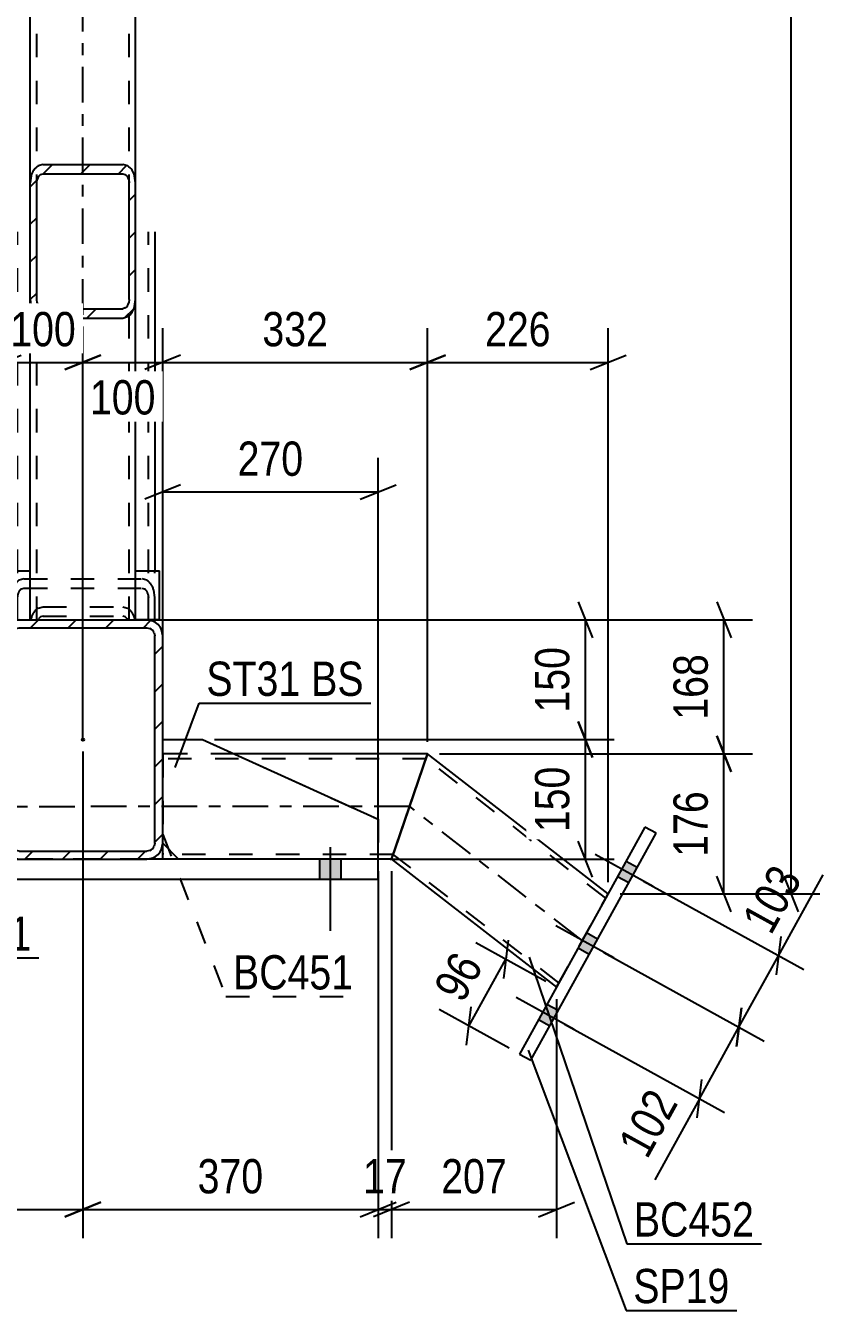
# Model space of a CAD drawing. Header units: millimetres. Extents: x 0 to 594, y 0 to 420.
# Drawn here: x 80.7 to 147.4, y 102.6 to 210 of the extents above; entities that cross this region are included whole.
import ezdxf

# ---------------------------------------------------------------- set-up
doc = ezdxf.new("R2010")
doc.units = ezdxf.units.MM
doc.linetypes.add('DXK_LINE_DOT2', pattern=[3.9198, 1.9599, -1.9599])
doc.linetypes.add('DXK_LINE_DOT3', pattern=[5.9187, 2.979, -0.9799, 0.9799, -0.9799])
doc.styles.add('Arial Narrow', font='ARIALN.TTF', dxfattribs={"height": 0.2})

# ---------------------------------------------------------------- blocks, each defined once
blk = doc.blocks.new('Part-761545824-6018 - 5885')
at = {"color": 2, "linetype": 'Continuous'}
for p, q in [((79.49, 164.43), (79.49, 192.76)), ((91.49, 192.76), (91.49, 164.43))]:
    blk.add_line(p, q, dxfattribs=at)
at = {"color": 7, "linetype": 'DXK_LINE_DOT2'}
for p, q in [((80.03, 160.32), (80.03, 192.76)), ((90.96, 160.32), (90.96, 192.76)), ((79.49, 160.32), (79.49, 164.43)), ((91.49, 160.32), (91.49, 164.43)), ((80.56, 163.76), (80.15, 163.64)), ((80.56, 163.76), (90.43, 163.76)), ((90.83, 163.64), (90.43, 163.76)), ((79.57, 162.8), (79.49, 162.2)), ((80.03, 162.2), (80.07, 162.5)), ((80.36, 162.92), (80.56, 162.98)), ((80.56, 162.98), (90.43, 162.98)), ((90.43, 162.98), (90.63, 162.92)), ((90.92, 162.5), (90.96, 162.2)), ((91.49, 162.2), (91.41, 162.8)), ((79.49, 160.32), (91.49, 160.32))]:
    blk.add_line(p, q, dxfattribs=at)
for centre, radius, start, end in [((80.95, 162.47), 1.42, 124.4664, 166.7051), ((90.03, 162.47), 1.42, 13.2949, 55.5336), ((80.76, 162.34), 0.709, 124.4664, 166.7051), ((90.23, 162.34), 0.709, 13.2949, 55.5336)]:
    blk.add_arc(centre, radius, start, end, dxfattribs=at)
blk = doc.blocks.new('Bolt-761545824-5895 - 5885')
at = {"linetype": 'Continuous'}
blk.add_hatch(color=1, dxfattribs=at).paths.add_polyline_path([(105.26, 138.66), (107.06, 138.66), (107.06, 140.32), (105.26, 140.32)])
blk.add_hatch(color=1, dxfattribs=at).paths.add_polyline_path([(105.26, 138.66), (107.06, 138.66), (107.06, 140.32), (105.26, 140.32)])
blk.add_hatch(color=1, dxfattribs=at).paths.add_polyline_path([(105.26, 138.66), (107.06, 138.66), (107.06, 140.32), (105.26, 140.32)])
at = {"color": 1, "linetype": 'Continuous'}
for p, q in [((106.16, 141.32), (106.16, 134.32)), ((106.16, 141.32), (106.16, 134.32)), ((106.16, 141.32), (106.16, 134.32)), ((105.26, 140.32), (105.26, 138.66)), ((105.26, 140.32), (105.26, 138.66)), ((105.26, 140.32), (105.26, 138.66)), ((107.06, 140.32), (107.06, 138.66)), ((107.06, 140.32), (107.06, 138.66)), ((107.06, 140.32), (107.06, 138.66))]:
    blk.add_line(p, q, dxfattribs=at)
blk = doc.blocks.new('Part-761545824-6029 - 5885')
at = {"color": 7, "linetype": 'DXK_LINE_DOT3'}
blk.add_line((85.49, 150.32), (85.49, 362.99), dxfattribs=at)
at = {"color": 7, "linetype": 'DXK_LINE_DOT2'}
for p, q in [((81.63, 160.32), (81.63, 352.99)), ((89.36, 160.32), (89.36, 352.99)), ((81.09, 160.32), (81.09, 196.85)), ((89.89, 160.32), (89.89, 196.85)), ((81.09, 160.32), (89.89, 160.32))]:
    blk.add_line(p, q, dxfattribs=at)
at = {"color": 2, "linetype": 'Continuous'}
for p, q in [((81.09, 196.85), (81.09, 316.47)), ((89.89, 196.85), (89.89, 316.47))]:
    blk.add_line(p, q, dxfattribs=at)
blk = doc.blocks.new('Bolt-761545824-5902 - 5885')
at = {"linetype": 'Continuous'}
for points in [[(131.11, 138.33), (131.82, 139.62), (130.88, 140.13), (130.17, 138.85)], [(131.11, 138.33), (131.82, 139.62), (130.88, 140.13), (130.17, 138.85)], [(131.11, 138.33), (131.82, 139.62), (130.88, 140.13), (130.17, 138.85)], [(127.8, 132.35), (128.51, 133.64), (127.58, 134.15), (126.87, 132.87)], [(127.8, 132.35), (128.51, 133.64), (127.58, 134.15), (126.87, 132.87)], [(124.5, 126.37), (125.21, 127.66), (124.27, 128.17), (123.56, 126.89)], [(124.5, 126.37), (125.21, 127.66), (124.27, 128.17), (123.56, 126.89)], [(124.5, 126.37), (125.21, 127.66), (124.27, 128.17), (123.56, 126.89)]]:
    blk.add_hatch(color=1, dxfattribs=at).paths.add_polyline_path(points)
at = {"color": 1, "linetype": 'Continuous'}
for p, q in [((133.15, 138.04), (128.31, 140.72)), ((133.15, 138.04), (128.31, 140.72)), ((133.15, 138.04), (128.31, 140.72)), ((131.82, 139.62), (130.88, 140.13)), ((131.82, 139.62), (130.88, 140.13)), ((131.82, 139.62), (130.88, 140.13)), ((131.11, 138.33), (130.17, 138.85)), ((131.11, 138.33), (130.17, 138.85)), ((131.11, 138.33), (130.17, 138.85)), ((129.85, 132.06), (125.01, 134.74)), ((129.85, 132.06), (125.01, 134.74)), ((128.51, 133.64), (127.58, 134.15)), ((128.51, 133.64), (127.58, 134.15)), ((127.8, 132.35), (126.87, 132.87)), ((127.8, 132.35), (126.87, 132.87)), ((126.55, 126.08), (121.7, 128.75)), ((126.55, 126.08), (121.7, 128.75)), ((126.55, 126.08), (121.7, 128.75)), ((125.21, 127.66), (124.27, 128.17)), ((125.21, 127.66), (124.27, 128.17)), ((125.21, 127.66), (124.27, 128.17)), ((124.5, 126.37), (123.56, 126.89)), ((124.5, 126.37), (123.56, 126.89)), ((124.5, 126.37), (123.56, 126.89))]:
    blk.add_line(p, q, dxfattribs=at)
blk = doc.blocks.new('Part-761545824-5981 - 5885')
at = {"linetype": 'Continuous'}
h = blk.add_hatch(dxfattribs=at)
h.set_pattern_fill('', scale=0.7, style=0, pattern_type=0)
h.set_pattern_definition([(45, (78.8267, 141.6555), (-1.57154, 1.57154), [])])
h.paths.add_polyline_path([(78.83, 158.99), (78.83, 141.66), (78.93, 141.15), (79.22, 140.71), (79.65, 140.42), (80.16, 140.32), (90.83, 140.32), (91.34, 140.42), (91.77, 140.71), (92.06, 141.15), (92.16, 141.66), (92.16, 158.99), (92.06, 159.5), (91.77, 159.93), (91.34, 160.22), (90.83, 160.32), (80.16, 160.32), (79.65, 160.22), (79.22, 159.93), (78.93, 159.5)])
h.paths.add_polyline_path([(79.69, 159.46), (79.9, 159.6), (80.16, 159.66), (90.83, 159.66), (91.08, 159.6), (91.3, 159.46), (91.44, 159.24), (91.49, 158.99), (91.49, 141.66), (91.44, 141.4), (91.3, 141.18), (91.08, 141.04), (90.83, 140.99), (80.16, 140.99), (79.9, 141.04), (79.69, 141.18), (79.54, 141.4), (79.49, 141.66), (79.49, 158.99), (79.54, 159.24)])
blk.add_hatch(color=30, dxfattribs=at).paths.add_polyline_path([(85.49, 150.22, -1), (85.49, 150.42, -1)])
at = {"color": 2, "linetype": 'Continuous'}
for p, q in [((80.16, 160.32), (79.65, 160.22)), ((80.16, 160.32), (90.83, 160.32)), ((91.34, 160.22), (90.83, 160.32)), ((78.93, 159.5), (78.83, 158.99)), ((78.83, 141.66), (78.83, 158.99)), ((79.49, 158.99), (79.54, 159.24)), ((79.49, 141.66), (79.49, 158.99)), ((79.9, 159.6), (80.16, 159.66)), ((80.16, 159.66), (90.83, 159.66)), ((90.83, 159.66), (91.08, 159.6)), ((91.44, 159.24), (91.49, 158.99)), ((91.49, 141.66), (91.49, 158.99)), ((92.16, 158.99), (92.06, 159.5)), ((92.16, 141.66), (92.16, 158.99)), ((78.83, 141.66), (78.93, 141.15)), ((79.54, 141.4), (79.49, 141.66)), ((80.16, 140.99), (79.9, 141.04)), ((80.16, 140.99), (90.83, 140.99)), ((91.08, 141.04), (90.83, 140.99)), ((91.49, 141.66), (91.44, 141.4)), ((92.06, 141.15), (92.16, 141.66)), ((79.65, 140.42), (80.16, 140.32)), ((80.16, 140.32), (90.83, 140.32)), ((90.83, 140.32), (91.34, 140.42))]:
    blk.add_line(p, q, dxfattribs=at)
at = {"color": 7, "linetype": 'DXK_LINE_DOT3'}
blk.add_line((85.49, 150.32), (85.49, 150.32), dxfattribs=at)
at = {"color": 30, "linetype": 'DXK_LINE_DOT3'}
blk.add_line((85.49, 150.32), (85.49, 150.32), dxfattribs=at)
at = {"color": 30, "linetype": 'Continuous'}
blk.add_circle((85.49, 150.32), 0.1, dxfattribs=at)
at = {"color": 2, "linetype": 'Continuous'}
for centre, radius, start, end in [((80.16, 158.99), 1.33, 112.5, 157.5), ((90.83, 158.99), 1.33, 22.5, 67.5), ((80.16, 158.99), 0.667, 112.5, 157.5), ((90.83, 158.99), 0.667, 22.5, 67.5), ((80.16, 141.66), 1.33, 202.5, 247.5), ((80.16, 141.66), 0.667, 202.5, 247.5), ((90.83, 141.66), 0.667, 292.5, 337.5), ((90.83, 141.66), 1.33, 292.5, 337.5)]:
    blk.add_arc(centre, radius, start, end, dxfattribs=at)
blk = doc.blocks.new('Part-761545824-6046 - 5885')
at = {"linetype": 'Continuous'}
h = blk.add_hatch(dxfattribs=at)
h.set_pattern_fill('', scale=0.7, style=0, pattern_type=0)
h.set_pattern_definition([(45, (81.0934, 187.1144), (-1.57154, 1.57154), [])])
h.paths.add_polyline_path([(81.09, 196.85), (81.09, 187.11), (81.17, 186.52), (81.41, 186.01), (81.75, 185.68), (82.16, 185.56), (88.83, 185.56), (89.23, 185.68), (89.58, 186.01), (89.81, 186.52), (89.89, 187.11), (89.89, 196.85), (89.81, 197.44), (89.58, 197.95), (89.23, 198.28), (88.83, 198.4), (82.16, 198.4), (81.75, 198.28), (81.41, 197.95), (81.17, 197.44)])
h.paths.add_polyline_path([(81.78, 197.4), (81.96, 197.56), (82.16, 197.62), (88.83, 197.62), (89.03, 197.56), (89.2, 197.4), (89.32, 197.14), (89.36, 196.85), (89.36, 187.11), (89.32, 186.82), (89.2, 186.56), (89.03, 186.4), (88.83, 186.34), (82.16, 186.34), (81.96, 186.4), (81.78, 186.56), (81.67, 186.82), (81.63, 187.11), (81.63, 196.85), (81.67, 197.14)])
at = {"color": 2, "linetype": 'Continuous'}
for p, q in [((82.16, 198.4), (81.75, 198.28)), ((81.96, 197.56), (82.16, 197.62)), ((82.16, 198.4), (88.83, 198.4)), ((82.16, 197.62), (88.83, 197.62)), ((89.23, 198.28), (88.83, 198.4)), ((88.83, 197.62), (89.03, 197.56)), ((81.17, 197.44), (81.09, 196.85)), ((81.09, 187.11), (81.09, 196.85)), ((81.63, 196.85), (81.67, 197.14)), ((81.63, 187.11), (81.63, 196.85)), ((89.32, 197.14), (89.36, 196.85)), ((89.36, 187.11), (89.36, 196.85)), ((89.89, 196.85), (89.81, 197.44)), ((89.89, 187.11), (89.89, 196.85)), ((81.09, 160.32), (81.09, 187.11)), ((81.09, 187.11), (81.17, 186.52)), ((81.67, 186.82), (81.63, 187.11)), ((89.36, 187.11), (89.32, 186.82)), ((89.81, 186.52), (89.89, 187.11)), ((89.89, 160.32), (89.89, 187.11)), ((82.16, 186.34), (81.96, 186.4)), ((82.16, 186.34), (88.83, 186.34)), ((89.03, 186.4), (88.83, 186.34)), ((81.75, 185.68), (82.16, 185.56)), ((82.16, 185.56), (88.83, 185.56)), ((88.83, 185.56), (89.23, 185.68))]:
    blk.add_line(p, q, dxfattribs=at)
at = {"color": 7, "linetype": 'DXK_LINE_DOT2'}
for p, q in [((81.09, 187.11), (81.09, 196.85)), ((81.63, 160.32), (81.63, 196.85)), ((89.36, 160.32), (89.36, 196.85)), ((89.89, 187.11), (89.89, 196.85)), ((81.75, 161.3), (82.16, 161.42)), ((82.16, 161.42), (88.83, 161.42)), ((88.83, 161.42), (89.23, 161.3)), ((81.09, 160.32), (89.89, 160.32)), ((81.16, 160.32), (81.17, 160.46)), ((81.74, 160.32), (81.75, 160.35)), ((81.75, 160.35), (81.78, 160.42)), ((81.96, 160.59), (81.78, 160.42)), ((82.16, 160.64), (81.96, 160.59)), ((82.16, 160.64), (88.83, 160.64)), ((89.03, 160.59), (88.83, 160.64)), ((89.2, 160.42), (89.03, 160.59)), ((89.25, 160.32), (89.2, 160.42)), ((89.81, 160.46), (89.83, 160.32))]:
    blk.add_line(p, q, dxfattribs=at)
at = {"color": 2, "linetype": 'Continuous'}
for centre, radius, start, end in [((82.55, 197.12), 1.42, 124.4664, 166.7051), ((88.43, 197.12), 1.42, 13.2949, 55.5336), ((82.36, 196.98), 0.709, 124.4664, 166.7051), ((88.63, 196.98), 0.709, 13.2949, 55.5336), ((82.55, 186.84), 1.42, 193.2949, 235.5336), ((82.36, 186.98), 0.709, 193.2949, 235.5336), ((88.63, 186.98), 0.709, 304.4664, 346.7051), ((88.43, 186.84), 1.42, 304.4664, 346.7051)]:
    blk.add_arc(centre, radius, start, end, dxfattribs=at)
at = {"color": 7, "linetype": 'DXK_LINE_DOT2'}
for centre, start, end in [((82.55, 160.14), 124.4664, 166.7051), ((88.43, 160.14), 13.2949, 55.5336)]:
    blk.add_arc(centre, 1.42, start, end, dxfattribs=at)
blk = doc.blocks.new('Part-761545824-5985 - 5885')
at = {"color": 2, "linetype": 'Continuous'}
for p, q in [((56.62, 149.12), (72.85, 149.12)), ((59.42, 141.12), (56.62, 149.12)), ((59.53, 140.82), (59.42, 141.12)), ((59.53, 140.81), (59.62, 140.56)), ((78.83, 141.12), (78.83, 141.65)), ((78.83, 140.32), (78.83, 141.12)), ((59.68, 140.38), (59.62, 140.56)), ((59.7, 140.32), (59.68, 140.38)), ((59.7, 140.32), (60.83, 140.32))]:
    blk.add_line(p, q, dxfattribs=at)
at = {"color": 7, "linetype": 'DXK_LINE_DOT2'}
for p, q in [((56.76, 148.72), (78.83, 148.72)), ((72.85, 149.12), (78.83, 149.12)), ((78.83, 141.65), (78.83, 149.12)), ((78.83, 148.69), (78.83, 148.72)), ((59.42, 141.12), (59.42, 141.12)), ((59.42, 141.12), (59.42, 141.12)), ((59.42, 141.12), (59.42, 141.12)), ((59.53, 140.81), (59.53, 140.82)), ((59.53, 140.82), (59.53, 140.81)), ((59.56, 140.72), (78.83, 140.72)), ((59.62, 140.56), (59.7, 140.32)), ((59.62, 140.56), (59.62, 140.56)), ((59.62, 140.56), (59.62, 140.56)), ((60.83, 140.32), (78.83, 140.32)), ((78.83, 140.38), (78.83, 140.56)), ((78.83, 140.32), (78.83, 140.38))]:
    blk.add_line(p, q, dxfattribs=at)
at = {"color": 7, "linetype": 'DXK_LINE_DOT3'}
blk.add_line((58.16, 144.72), (85.49, 144.72), dxfattribs=at)
blk = doc.blocks.new('Part-761545824-5986 - 5885')
at = {"color": 2, "linetype": 'Continuous'}
for p, q in [((114.3, 149.12), (111.56, 141.12)), ((129.38, 137.41), (114.3, 149.12)), ((111.31, 140.38), (111.56, 141.12)), ((111.31, 140.38), (111.29, 140.32)), ((111.29, 140.32), (125.07, 129.61))]:
    blk.add_line(p, q, dxfattribs=at)
at = {"color": 7, "linetype": 'DXK_LINE_DOT2'}
for p, q in [((129.18, 137.05), (114.17, 148.72)), ((111.56, 141.12), (111.37, 140.56)), ((125.27, 129.97), (111.42, 140.72)), ((125.07, 129.61), (129.38, 137.41))]:
    blk.add_line(p, q, dxfattribs=at)
at = {"color": 7, "linetype": 'DXK_LINE_DOT3'}
blk.add_line((127.22, 133.51), (112.8, 144.72), dxfattribs=at)
blk = doc.blocks.new('Part-761545824-5933 - 5885')
at = {"color": 2, "linetype": 'Continuous'}
for p, q in [((89.89, 164.43), (91.89, 164.43)), ((91.89, 160.32), (91.89, 164.43)), ((91.89, 160.32), (90.83, 160.32)), ((91.89, 160.32), (91.89, 160.32))]:
    blk.add_line(p, q, dxfattribs=at)
at = {"color": 7, "linetype": 'DXK_LINE_DOT2'}
for p, q in [((89.89, 160.32), (89.89, 164.43)), ((89.89, 164.43), (91.89, 164.43)), ((90.83, 160.32), (89.89, 160.32)), ((89.89, 160.32), (89.89, 160.32)), ((89.89, 160.32), (91.89, 160.32)), ((91.89, 160.32), (91.89, 160.32))]:
    blk.add_line(p, q, dxfattribs=at)
blk = doc.blocks.new('Part-761545824-5934 - 5885')
at = {"color": 2, "linetype": 'Continuous'}
for p, q in [((79.09, 160.32), (79.09, 164.43)), ((79.09, 164.43), (81.09, 164.43)), ((79.09, 160.32), (79.09, 160.32)), ((79.09, 160.32), (80.16, 160.32))]:
    blk.add_line(p, q, dxfattribs=at)
at = {"color": 7, "linetype": 'DXK_LINE_DOT2'}
for p, q in [((79.09, 164.43), (81.09, 164.43)), ((81.09, 160.32), (81.09, 164.43)), ((79.09, 160.32), (81.09, 160.32)), ((79.09, 160.32), (79.09, 160.32)), ((80.16, 160.32), (81.09, 160.32)), ((81.09, 160.32), (81.09, 160.32))]:
    blk.add_line(p, q, dxfattribs=at)
blk = doc.blocks.new('Part-761545824-5972 - 5885')
at = {"color": 2, "linetype": 'Continuous'}
for p, q in [((92.16, 141.66), (92.16, 150.32)), ((92.16, 150.32), (95.49, 150.32)), ((95.49, 150.32), (110.16, 143.66)), ((110.16, 140.32), (110.16, 143.66)), ((93.49, 140.32), (92.16, 141.66))]:
    blk.add_line(p, q, dxfattribs=at)
at = {"color": 7, "linetype": 'DXK_LINE_DOT2'}
blk.add_line((110.16, 140.32), (93.49, 140.32), dxfattribs=at)
blk = doc.blocks.new('Part-761545824-5973 - 5885')
at = {"color": 7, "linetype": 'DXK_LINE_DOT2'}
for p, q in [((92.16, 141.66), (92.16, 150.32)), ((92.16, 150.32), (95.49, 150.32)), ((95.49, 150.32), (110.16, 143.66)), ((110.16, 143.66), (110.16, 140.32)), ((93.49, 140.32), (92.16, 141.66)), ((110.16, 140.32), (93.49, 140.32))]:
    blk.add_line(p, q, dxfattribs=at)
blk = doc.blocks.new('Part-761545824-5974 - 5885')
at = {"color": 7, "linetype": 'DXK_LINE_DOT2'}
for p, q in [((92.16, 141.66), (92.16, 150.32)), ((92.16, 150.32), (95.49, 150.32)), ((95.49, 150.32), (110.16, 143.66)), ((110.16, 143.66), (110.16, 140.32)), ((93.49, 140.32), (92.16, 141.66)), ((110.16, 140.32), (93.49, 140.32))]:
    blk.add_line(p, q, dxfattribs=at)
blk = doc.blocks.new('Part-761545824-5975 - 5885')
at = {"color": 2, "linetype": 'Continuous'}
for p, q in [((60.83, 140.32), (80.16, 140.32)), ((60.83, 140.32), (60.83, 138.66)), ((110.16, 140.32), (90.83, 140.32)), ((110.16, 138.66), (110.16, 140.32)), ((60.83, 138.66), (110.16, 138.66))]:
    blk.add_line(p, q, dxfattribs=at)
at = {"color": 7, "linetype": 'DXK_LINE_DOT2'}
for p, q in [((110.16, 140.32), (60.83, 140.32)), ((90.83, 140.32), (80.16, 140.32)), ((60.83, 138.66), (110.16, 138.66))]:
    blk.add_line(p, q, dxfattribs=at)
blk = doc.blocks.new('Part-761545824-5983 - 5885')
at = {"color": 2, "linetype": 'Continuous'}
for p, q in [((132.46, 142.99), (121.98, 124.03)), ((133.4, 142.48), (132.46, 142.99)), ((122.92, 123.51), (133.4, 142.48)), ((121.98, 124.03), (122.92, 123.51))]:
    blk.add_line(p, q, dxfattribs=at)
blk = doc.blocks.new('Part-761545824-5987 - 5885')
at = {"color": 7, "linetype": 'DXK_LINE_DOT2'}
for p, q in [((98.14, 149.12), (92.16, 149.12)), ((92.16, 149.06), (92.16, 149.12)), ((92.16, 149.12), (92.16, 141.66)), ((114.17, 148.72), (92.16, 148.72)), ((92.16, 140.82), (92.16, 141.12)), ((92.16, 140.84), (92.16, 140.97)), ((92.16, 140.82), (92.16, 140.84)), ((92.16, 140.75), (92.16, 140.82)), ((92.16, 140.82), (92.16, 140.75)), ((92.16, 140.72), (92.16, 140.75)), ((92.16, 140.75), (92.16, 140.72)), ((92.16, 140.56), (92.16, 140.75)), ((111.42, 140.72), (92.16, 140.72)), ((110.16, 140.32), (92.16, 140.32))]:
    blk.add_line(p, q, dxfattribs=at)
at = {"color": 2, "linetype": 'Continuous'}
for p, q in [((114.3, 149.12), (98.14, 149.12)), ((111.29, 140.32), (114.3, 149.12)), ((92.16, 141.12), (92.16, 141.66)), ((92.16, 140.56), (92.16, 141.12)), ((92.16, 140.38), (92.16, 140.56)), ((92.16, 140.32), (92.16, 140.38)), ((111.29, 140.32), (110.16, 140.32))]:
    blk.add_line(p, q, dxfattribs=at)
at = {"color": 7, "linetype": 'DXK_LINE_DOT3'}
blk.add_line((112.8, 144.72), (85.49, 144.72), dxfattribs=at)
blk = doc.blocks.new('StraightDimension-761545824-9367 - 5885')
at = {"color": 7, "linetype": 'Continuous'}
for p, q in [((92.16, 155.25), (92.16, 184.7)), ((114.3, 150.12), (114.3, 184.7)), ((93.66, 182.45), (90.66, 181.25)), ((92.16, 181.85), (114.3, 181.85)), ((112.8, 181.25), (115.8, 182.45))]:
    blk.add_line(p, q, dxfattribs=at)
at = {"color": 0}
blk.add_wipeout([(106.57, 182.6), (106.57, 186.8), (99.89, 186.8), (99.89, 182.6)], dxfattribs=at)
at = {"color": 3, "style": 'Arial Narrow'}
blk.add_text('332', height=2.863, dxfattribs=at).set_placement((100.49, 183.2))
blk = doc.blocks.new('StraightDimension-761545824-9056 - 5885')
at = {"color": 7, "linetype": 'Continuous'}
for p, q in [((92.16, 156.31), (92.16, 173.87)), ((110.16, 142.99), (110.16, 173.87)), ((93.66, 171.62), (90.66, 170.42)), ((92.16, 171.02), (110.16, 171.02)), ((108.66, 170.42), (111.66, 171.62))]:
    blk.add_line(p, q, dxfattribs=at)
at = {"color": 0}
blk.add_wipeout([(104.5, 171.77), (104.5, 175.97), (97.82, 175.97), (97.82, 171.77)], dxfattribs=at)
at = {"color": 3, "style": 'Arial Narrow'}
blk.add_text('270', height=2.863, dxfattribs=at).set_placement((98.42, 172.37))
blk = doc.blocks.new('StraightDimension-761545824-9366 - 5885')
at = {"color": 7, "linetype": 'Continuous'}
for p, q in [((114.3, 150.12), (114.3, 184.7)), ((129.38, 138.41), (129.38, 184.7)), ((115.8, 182.45), (112.8, 181.25)), ((114.3, 181.85), (129.38, 181.85)), ((127.88, 181.25), (130.88, 182.45))]:
    blk.add_line(p, q, dxfattribs=at)
at = {"color": 0}
blk.add_wipeout([(125.18, 182.6), (125.18, 186.8), (118.5, 186.8), (118.5, 182.6)], dxfattribs=at)
at = {"color": 3, "style": 'Arial Narrow'}
blk.add_text('226', height=2.863, dxfattribs=at).set_placement((119.1, 183.2))
blk = doc.blocks.new('StraightDimension-761545824-9368 - 5885')
at = {"color": 7, "linetype": 'Continuous'}
for p, q in [((85.49, 151.32), (85.49, 184.25)), ((92.16, 155.25), (92.16, 184.25)), ((83.99, 181.25), (86.99, 182.45)), ((85.49, 181.85), (92.16, 181.85)), ((93.66, 182.45), (90.66, 181.25))]:
    blk.add_line(p, q, dxfattribs=at)
at = {"color": 0}
blk.add_wipeout([(92.17, 176.9), (92.17, 181.1), (85.48, 181.1), (85.48, 176.9)], dxfattribs=at)
at = {"color": 3, "style": 'Arial Narrow'}
blk.add_text('100', height=2.863, dxfattribs=at).set_placement((86.08, 177.5))
blk = doc.blocks.new('StraightDimension-761545824-9369 - 5885')
at = {"color": 7, "linetype": 'Continuous'}
for p, q in [((78.83, 157.82), (78.83, 184.7)), ((85.49, 151.32), (85.49, 184.7)), ((77.33, 181.25), (80.33, 182.45)), ((78.83, 181.85), (85.49, 181.85)), ((86.99, 182.45), (83.99, 181.25))]:
    blk.add_line(p, q, dxfattribs=at)
at = {"color": 0}
blk.add_wipeout([(85.5, 182.6), (85.5, 186.8), (78.82, 186.8), (78.82, 182.6)], dxfattribs=at)
at = {"color": 3, "style": 'Arial Narrow'}
blk.add_text('100', height=2.863, dxfattribs=at).set_placement((79.42, 183.2))
blk = doc.blocks.new('StraightDimension-761545824-9879 - 5885')
at = {"color": 7, "linetype": 'Continuous'}
for p, q in [((111.29, 139.32), (111.29, 108.63)), ((125.07, 128.61), (125.07, 108.63)), ((112.79, 111.63), (109.79, 110.43)), ((111.29, 111.03), (125.07, 111.03)), ((123.57, 110.43), (126.57, 111.63))]:
    blk.add_line(p, q, dxfattribs=at)
at = {"color": 0}
blk.add_wipeout([(121.52, 111.78), (121.52, 115.98), (114.84, 115.98), (114.84, 111.78)], dxfattribs=at)
at = {"color": 3, "style": 'Arial Narrow'}
blk.add_text('207', height=2.863, dxfattribs=at).set_placement((115.44, 112.38))
blk = doc.blocks.new('StraightDimension-761545824-9880 - 5885')
at = {"color": 7, "linetype": 'Continuous'}
for p, q in [((110.16, 139.32), (110.16, 108.63)), ((111.29, 139.32), (111.29, 108.63)), ((108.66, 110.43), (111.66, 111.63)), ((112.79, 111.63), (109.79, 110.43)), ((110.16, 111.03), (111.29, 111.03))]:
    blk.add_line(p, q, dxfattribs=at)
at = {"color": 0}
blk.add_wipeout([(113.15, 111.78), (113.15, 115.98), (108.3, 115.98), (108.3, 111.78)], dxfattribs=at)
at = {"color": 3, "style": 'Arial Narrow'}
blk.add_text('17', height=2.863, dxfattribs=at).set_placement((108.9, 112.38))
blk = doc.blocks.new('StraightDimension-761545824-9881 - 5885')
at = {"color": 7, "linetype": 'Continuous'}
for p, q in [((85.49, 149.32), (85.49, 108.63)), ((110.16, 139.32), (110.16, 108.63)), ((86.99, 111.63), (83.99, 110.43)), ((85.49, 111.03), (110.16, 111.03)), ((108.66, 110.43), (111.66, 111.63))]:
    blk.add_line(p, q, dxfattribs=at)
at = {"color": 0}
blk.add_wipeout([(101.17, 111.78), (101.17, 115.98), (94.48, 115.98), (94.48, 111.78)], dxfattribs=at)
at = {"color": 3, "style": 'Arial Narrow'}
blk.add_text('370', height=2.863, dxfattribs=at).set_placement((95.08, 112.38))
blk = doc.blocks.new('StraightDimension-761545824-9882 - 5885')
at = {"color": 7, "linetype": 'Continuous'}
for p, q in [((85.49, 149.32), (85.49, 108.63)), ((60.83, 139.32), (60.83, 108.63)), ((62.33, 111.63), (59.33, 110.43)), ((60.83, 111.03), (85.49, 111.03)), ((83.99, 110.43), (86.99, 111.63))]:
    blk.add_line(p, q, dxfattribs=at)
at = {"color": 0}
blk.add_wipeout([(76.5, 111.78), (76.5, 115.98), (69.82, 115.98), (69.82, 111.78)], dxfattribs=at)
at = {"color": 3, "style": 'Arial Narrow'}
blk.add_text('370', height=2.863, dxfattribs=at).set_placement((70.42, 112.38))
blk = doc.blocks.new('StraightDimension-761545824-10005 - 5885')
at = {"color": 7, "linetype": 'Continuous'}
for p, q in [((132.34, 138.49), (145.73, 131.09)), ((143.83, 133.86), (143.43, 130.65)), ((129.03, 132.51), (142.42, 125.11)), ((140.32, 126.27), (143.63, 132.25)), ((140.12, 124.67), (140.52, 127.88))]:
    blk.add_line(p, q, dxfattribs=at)
at = {"color": 0}
blk.add_wipeout([(146.46, 138.93), (142.78, 140.96), (139.55, 135.11), (143.22, 133.08)], dxfattribs=at)
at = {"color": 7, "linetype": 'Continuous'}
blk.add_line((143.63, 132.25), (147.37, 139.02), dxfattribs=at)
blk.add_line((143.63, 132.25), (147.37, 139.02), dxfattribs=at)
at = {"color": 3, "style": 'Arial Narrow'}
blk.add_text('103', height=2.863, rotation=61.0773, dxfattribs=at).set_placement((142.99, 133.89))
blk = doc.blocks.new('StraightDimension-761545824-10006 - 5885')
at = {"color": 7, "linetype": 'Continuous'}
for p, q in [((129.03, 132.51), (142.42, 125.11)), ((140.52, 127.88), (140.12, 124.67)), ((125.73, 126.53), (139.12, 119.13)), ((137.02, 120.29), (140.32, 126.27)), ((136.82, 118.69), (137.22, 121.9))]:
    blk.add_line(p, q, dxfattribs=at)
at = {"color": 0}
blk.add_wipeout([(136.11, 120.2), (132.43, 122.23), (129.2, 116.38), (132.87, 114.34)], dxfattribs=at)
at = {"color": 7, "linetype": 'Continuous'}
blk.add_line((137.02, 120.29), (133.28, 113.52), dxfattribs=at)
blk.add_line((137.02, 120.29), (133.28, 113.52), dxfattribs=at)
at = {"color": 3, "style": 'Arial Narrow'}
blk.add_text('102', height=2.863, rotation=61.0773, dxfattribs=at).set_placement((132.64, 115.16))
blk = doc.blocks.new('StraightDimension-761545824-17474 - 5885')
at = {"color": 7, "linetype": 'Continuous'}
for p, q in [((138.46, 150.63), (139.66, 147.63)), ((115.29, 149.13), (141.46, 149.13)), ((139.06, 137.41), (139.06, 149.13)), ((139.66, 135.91), (138.46, 138.91)), ((130.38, 137.41), (141.46, 137.41))]:
    blk.add_line(p, q, dxfattribs=at)
at = {"color": 0}
blk.add_wipeout([(138.31, 146.61), (134.11, 146.61), (134.11, 139.92), (138.31, 139.92)], dxfattribs=at)
at = {"color": 3, "style": 'Arial Narrow'}
blk.add_text('176', height=2.863, rotation=90.0002, dxfattribs=at).set_placement((137.71, 140.52))
blk = doc.blocks.new('StraightDimension-761545824-10776 - 5885')
at = {"color": 7, "linetype": 'Continuous'}
for p, q in [((144.67, 137.41), (144.67, 365.86)), ((144.07, 138.91), (145.27, 135.91)), ((130.38, 137.41), (147.07, 137.41))]:
    blk.add_line(p, q, dxfattribs=at)
blk = doc.blocks.new('StraightDimension-761545824-17426 - 5885')
at = {"color": 7, "linetype": 'Continuous'}
for p, q in [((124.19, 130.1), (118.34, 133.33)), ((121.04, 133.55), (120.64, 130.35)), ((117.75, 126.37), (120.84, 131.95)), ((117.55, 124.76), (117.95, 127.97)), ((121.11, 124.51), (115.26, 127.75))]:
    blk.add_line(p, q, dxfattribs=at)
at = {"color": 0}
blk.add_wipeout([(119.81, 131.65), (116.14, 133.68), (113.79, 129.43), (117.46, 127.4)], dxfattribs=at)
at = {"color": 3, "style": 'Arial Narrow'}
blk.add_text('96', height=2.863, rotation=61.0773, dxfattribs=at).set_placement((117.23, 128.21))
blk = doc.blocks.new('StraightDimension-761545824-17473 - 5885')
at = {"color": 7, "linetype": 'Continuous'}
for p, q in [((138.46, 161.82), (139.66, 158.82)), ((91.02, 160.32), (141.46, 160.32)), ((139.06, 149.13), (139.06, 160.32)), ((139.66, 147.63), (138.46, 150.63)), ((115.29, 149.13), (141.46, 149.13))]:
    blk.add_line(p, q, dxfattribs=at)
at = {"color": 0}
blk.add_wipeout([(138.31, 158.07), (134.11, 158.07), (134.11, 151.38), (138.31, 151.38)], dxfattribs=at)
at = {"color": 3, "style": 'Arial Narrow'}
blk.add_text('168', height=2.863, rotation=90.0002, dxfattribs=at).set_placement((137.71, 151.98))
blk = doc.blocks.new('StraightDimension-761545824-17611 - 5885')
at = {"color": 7, "linetype": 'Continuous'}
for p, q in [((126.89, 161.82), (128.09, 158.82)), ((89.05, 160.32), (129.89, 160.32)), ((127.49, 150.32), (127.49, 160.32)), ((128.09, 148.82), (126.89, 151.82)), ((96.49, 150.32), (129.89, 150.32))]:
    blk.add_line(p, q, dxfattribs=at)
at = {"color": 0}
blk.add_wipeout([(126.74, 158.66), (122.54, 158.66), (122.54, 151.98), (126.74, 151.98)], dxfattribs=at)
at = {"color": 3, "style": 'Arial Narrow'}
blk.add_text('150', height=2.863, rotation=90.0002, dxfattribs=at).set_placement((126.14, 152.58))
blk = doc.blocks.new('StraightDimension-761545824-17612 - 5885')
at = {"color": 7, "linetype": 'Continuous'}
for p, q in [((126.89, 151.82), (128.09, 148.82)), ((96.49, 150.32), (129.89, 150.32)), ((127.49, 140.32), (127.49, 150.32)), ((128.09, 138.82), (126.89, 141.82)), ((111.16, 140.32), (129.89, 140.32))]:
    blk.add_line(p, q, dxfattribs=at)
at = {"color": 0}
blk.add_wipeout([(126.74, 148.66), (122.54, 148.66), (122.54, 141.98), (126.74, 141.98)], dxfattribs=at)
at = {"color": 3, "style": 'Arial Narrow'}
blk.add_text('150', height=2.863, rotation=90.0002, dxfattribs=at).set_placement((126.14, 142.58))
blk = doc.blocks.new('Mark-761545824-9610 - 5885')
at = {"color": 30, "linetype": 'Continuous'}
for p, q in [((122.79, 132.12), (130.94, 108.17)), ((130.94, 108.17), (142.19, 108.17))]:
    blk.add_line(p, q, dxfattribs=at)
at = {"color": 0}
blk.add_wipeout([(141.59, 108.77), (141.59, 111.77), (131.54, 111.77), (131.54, 108.77)], dxfattribs=at)
blk.add_wipeout([(141.59, 108.77), (141.59, 111.77), (131.54, 111.77), (131.54, 108.77)], dxfattribs=at)
at = {"color": 3, "style": 'Arial Narrow'}
blk.add_text('BC452', height=2.863, dxfattribs=at).set_placement((131.54, 108.77))
blk = doc.blocks.new('Mark-761545824-9613 - 5885')
at = {"color": 30, "linetype": 'DXK_LINE_DOT2'}
for p, q in [((92.16, 142.39), (97.44, 128.83)), ((97.44, 128.83), (108.69, 128.83))]:
    blk.add_line(p, q, dxfattribs=at)
at = {"color": 0}
blk.add_wipeout([(108.09, 129.43), (108.09, 132.43), (98.04, 132.43), (98.04, 129.43)], dxfattribs=at)
blk.add_wipeout([(108.09, 129.43), (108.09, 132.43), (98.04, 132.43), (98.04, 129.43)], dxfattribs=at)
at = {"color": 3, "style": 'Arial Narrow'}
blk.add_text('BC451', height=2.863, dxfattribs=at).set_placement((98.04, 129.43))
blk = doc.blocks.new('Mark-761545824-9592 - 5885')
at = {"color": 30, "linetype": 'Continuous'}
for p, q in [((70.71, 139.97), (74.75, 132.06)), ((74.75, 132.06), (81.8, 132.06))]:
    blk.add_line(p, q, dxfattribs=at)
at = {"color": 0}
blk.add_wipeout([(81.2, 132.66), (81.2, 135.66), (75.35, 135.66), (75.35, 132.66)], dxfattribs=at)
blk.add_wipeout([(81.2, 132.66), (81.2, 135.66), (75.35, 135.66), (75.35, 132.66)], dxfattribs=at)
at = {"color": 3, "style": 'Arial Narrow'}
blk.add_text('P31', height=2.863, dxfattribs=at).set_placement((75.35, 132.66))
blk = doc.blocks.new('MarkSet-761545824-9584 - 5885')
at = {"color": 30, "linetype": 'Continuous'}
for p, q in [((93.19, 147.98), (95.21, 153.37)), ((95.21, 153.37), (109.55, 153.37))]:
    blk.add_line(p, q, dxfattribs=at)
at = {"color": 0}
for points in [[(103.67, 153.97), (103.67, 156.97), (95.81, 156.97), (95.81, 153.97)], [(108.95, 153.97), (108.95, 156.97), (104.57, 156.97), (104.57, 153.97)]]:
    blk.add_wipeout(points, dxfattribs=at)
for points in [[(103.67, 153.97), (103.67, 156.97), (95.81, 156.97), (95.81, 153.97)], [(108.95, 153.97), (108.95, 156.97), (104.57, 156.97), (104.57, 153.97)]]:
    blk.add_wipeout(points, dxfattribs=at)
at = {"color": 3, "style": 'Arial Narrow'}
for s, p in [('ST31', (95.81, 153.97)), ('BS', (104.57, 153.97))]:
    blk.add_text(s, height=2.863, dxfattribs=at).set_placement(p)
blk = doc.blocks.new('Mark-761545824-9601 - 5885')
at = {"color": 30, "linetype": 'Continuous'}
for p, q in [((122.69, 124.35), (130.89, 102.6)), ((130.89, 102.6), (140.13, 102.6))]:
    blk.add_line(p, q, dxfattribs=at)
at = {"color": 0}
blk.add_wipeout([(139.53, 103.2), (139.53, 106.2), (131.49, 106.2), (131.49, 103.2)], dxfattribs=at)
blk.add_wipeout([(139.53, 103.2), (139.53, 106.2), (131.49, 106.2), (131.49, 103.2)], dxfattribs=at)
at = {"color": 3, "style": 'Arial Narrow'}
blk.add_text('SP19', height=2.863, dxfattribs=at).set_placement((131.49, 103.2))

msp = doc.modelspace()

# ---------------------------------------------------------------- block references
for name in ['Part-761545824-6029 - 5885', 'Part-761545824-6046 - 5885', 'Part-761545824-6018 - 5885', 'Part-761545824-5934 - 5885', 'Part-761545824-5933 - 5885', 'Part-761545824-5981 - 5885', 'Part-761545824-5972 - 5885', 'Part-761545824-5973 - 5885', 'Part-761545824-5974 - 5885', 'Part-761545824-5985 - 5885', 'Part-761545824-5987 - 5885', 'Part-761545824-5986 - 5885', 'Part-761545824-5983 - 5885', 'Bolt-761545824-5895 - 5885', 'Bolt-761545824-5902 - 5885', 'Part-761545824-5975 - 5885']:
    msp.add_blockref(name, (0, 0))

# ---------------------------------------------------------------- next in the draw order: block references
msp.add_blockref('StraightDimension-761545824-9367 - 5885', (0, 0))

# ---------------------------------------------------------------- next in the draw order: block references
for name in ['StraightDimension-761545824-9366 - 5885', 'StraightDimension-761545824-9056 - 5885']:
    msp.add_blockref(name, (0, 0))

# ---------------------------------------------------------------- next in the draw order: block references
for name in ['StraightDimension-761545824-9368 - 5885', 'StraightDimension-761545824-10005 - 5885', 'StraightDimension-761545824-9879 - 5885']:
    msp.add_blockref(name, (0, 0))

# ---------------------------------------------------------------- next in the draw order: block references
for name in ['StraightDimension-761545824-9369 - 5885', 'StraightDimension-761545824-17474 - 5885', 'StraightDimension-761545824-9880 - 5885', 'StraightDimension-761545824-17426 - 5885', 'StraightDimension-761545824-10006 - 5885']:
    msp.add_blockref(name, (0, 0))

# ---------------------------------------------------------------- next in the draw order: block references
for name in ['StraightDimension-761545824-9881 - 5885', 'Mark-761545824-9610 - 5885']:
    msp.add_blockref(name, (0, 0))

# ---------------------------------------------------------------- next in the draw order: block references
for name in ['StraightDimension-761545824-10776 - 5885', 'StraightDimension-761545824-9882 - 5885', 'Mark-761545824-9601 - 5885']:
    msp.add_blockref(name, (0, 0))

# ---------------------------------------------------------------- next in the draw order: block references
for name in ['StraightDimension-761545824-17473 - 5885', 'Mark-761545824-9592 - 5885']:
    msp.add_blockref(name, (0, 0))

# ---------------------------------------------------------------- next in the draw order: block references
msp.add_blockref('StraightDimension-761545824-17611 - 5885', (0, 0))

# ---------------------------------------------------------------- next in the draw order: block references
msp.add_blockref('StraightDimension-761545824-17612 - 5885', (0, 0))

# ---------------------------------------------------------------- next in the draw order: block references
for name in ['MarkSet-761545824-9584 - 5885', 'Mark-761545824-9613 - 5885']:
    msp.add_blockref(name, (0, 0))

doc.saveas('drawing.dxf')
